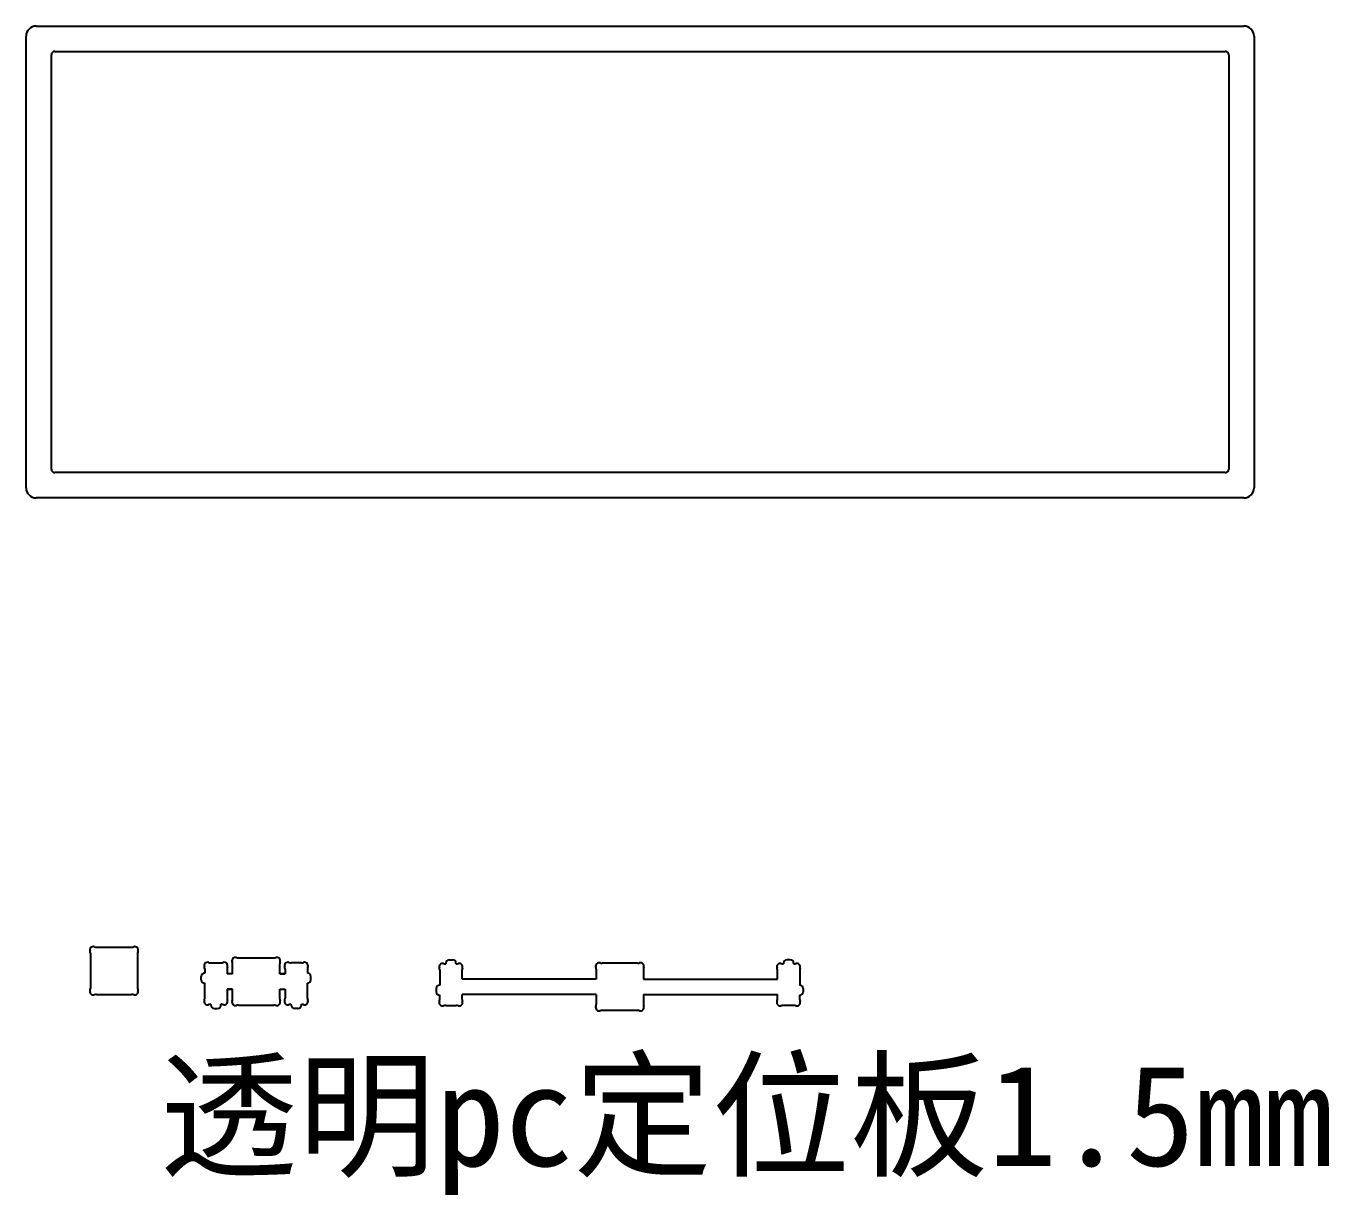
# Model space of a CAD drawing. Extents: x -8 to 2436, y -644 to 467.
# Drawn here: x -7.9 to 377.9, y -214.3 to 132.1 of the extents above; entities that cross this region are included whole.
import ezdxf

# ---------------------------------------------------------------- set-up
doc = ezdxf.new("R2010")
doc.units = 0
doc.header["$MEASUREMENT"] = 0

msp = doc.modelspace()

# ---------------------------------------------------------------- linework, layer by layer
at = {"color": 0}
for p, q in [((-4.90492, 132.083), (352.758, 132.083)), ((-7.90492, -4.74231), (-7.90492, 129.083)), ((355.758, 129.083), (355.758, -4.74231)), ((-0.40492, 0.75769), (-0.40492, 123.583)), ((0.59508, 124.583), (347.258, 124.583)), ((348.258, 123.583), (348.258, 0.75769)), ((347.258, -0.24231), (0.59508, -0.24231)), ((352.758, -7.74231), (-4.90492, -7.74231)), ((53.22525, -148.7304), (51.69975, -148.7304)), ((68.75025, -148.7304), (67.22475, -148.7304)), ((51.69975, -153.3303), (53.22525, -153.3303)), ((67.22475, -153.3303), (68.75025, -153.3303))]:
    msp.add_line(p, q, dxfattribs=at)
for p, q in [((11.14644, -142.63298), (11.14644, -153.07414)), ((12.92586, -140.85356), (23.36702, -140.85356)), ((25.14644, -142.63298), (25.14644, -153.07414)), ((46.77942, -145.5), (49.87057, -145.5)), ((53.225, -148.73), (53.225, -145.80942)), ((55.00442, -144.03), (65.44557, -144.03)), ((67.225, -148.73), (67.225, -145.80942)), ((73.67057, -145.5), (70.57942, -145.5)), ((116.37426, -145.8422), (116.41984, -145.8422)), ((116.41984, -145.6422), (116.41984, -145.8422)), ((117.41984, -144.6422), (118.41984, -144.6422)), ((119.41984, -145.6422), (119.41984, -145.8422)), ((119.46541, -145.8422), (119.41984, -145.8422)), ((173.13941, -145.6126), (162.69826, -145.6126)), ((216.37326, -145.8434), (216.41884, -145.8434)), ((216.41884, -145.6434), (216.41884, -145.8434)), ((218.41884, -144.6434), (217.41884, -144.6434)), ((219.41884, -145.6434), (219.41884, -145.8434)), ((219.46441, -145.8434), (219.41884, -145.8434)), ((44, -150.53), (44, -149.53)), ((45, -147.27942), (45, -148.53)), ((51.65, -147.27942), (51.65, -148.73)), ((53.225, -148.73), (51.65, -148.73)), ((67.225, -148.73), (68.8, -148.73)), ((68.8, -147.27942), (68.8, -148.73)), ((75.45, -147.27942), (75.45, -148.53)), ((76.45, -150.53), (76.45, -149.53)), ((114.59484, -147.62162), (114.59484, -152.1122)), ((121.24484, -150.3122), (121.24484, -147.62162)), ((160.91884, -150.3126), (121.24484, -150.3122)), ((160.91884, -147.39202), (160.91884, -150.3126)), ((174.91884, -147.39202), (174.91884, -150.3126)), ((174.91884, -150.3126), (214.59384, -150.3134)), ((214.59384, -150.3134), (214.59384, -147.62282)), ((221.24384, -147.62282), (221.24384, -152.1134)), ((45, -156.02058), (45, -151.53)), ((53.225, -153.33), (51.65, -153.33)), ((51.65, -153.33), (51.65, -156.02058)), ((53.225, -156.25058), (53.225, -153.33)), ((67.225, -153.33), (68.8, -153.33)), ((67.225, -156.25058), (67.225, -153.33)), ((68.8, -153.33), (68.8, -156.02058)), ((75.45, -156.02058), (75.45, -151.53)), ((113.59484, -153.1122), (113.59484, -154.1122)), ((222.24384, -153.1134), (222.24384, -154.1134)), ((12.92586, -154.85356), (23.36702, -154.85356)), ((46.77942, -157.8), (46.825, -157.8)), ((46.825, -158), (46.825, -157.8)), ((49.825, -158), (49.825, -157.8)), ((49.87057, -157.8), (49.825, -157.8)), ((55.00442, -158.03), (65.44557, -158.03)), ((70.57942, -157.8), (70.625, -157.8)), ((70.625, -158), (70.625, -157.8)), ((73.625, -158), (73.625, -157.8)), ((73.67057, -157.8), (73.625, -157.8)), ((114.59484, -156.36277), (114.59484, -155.1122)), ((116.37426, -158.1422), (119.46541, -158.1422)), ((160.91884, -154.9126), (121.24484, -154.9122)), ((121.24484, -156.36277), (121.24484, -154.9122)), ((160.91884, -154.9126), (160.91884, -157.83317)), ((174.91884, -154.9126), (214.59384, -154.9134)), ((174.91884, -154.9126), (174.91884, -157.83317)), ((214.59384, -156.36397), (214.59384, -154.9134)), ((219.46441, -158.1434), (216.37326, -158.1434)), ((221.24384, -156.36397), (221.24384, -155.1134)), ((47.825, -159), (48.825, -159)), ((72.625, -159), (71.625, -159)), ((173.13941, -159.6126), (162.69826, -159.6126))]:
    msp.add_line(p, q)
for centre, radius, start, end in [((-4.90492, 129.083), 3, 90, 180), ((352.758, 129.083), 3, 0, 90), ((0.59508, 123.583), 1, 90, 180), ((347.258, 123.583), 1, 0, 90), ((0.59508, 0.75769), 1, 180, 270), ((347.258, 0.75769), 1, 270, 0), ((-4.90492, -4.74231), 3, 180, 270), ((352.758, -4.74231), 3, 270, 0)]:
    msp.add_arc(centre, radius, start, end, dxfattribs=at)
for centre, radius, start, end in [((11.99999, -141.70711), 1, 72.0237382, 197.9762618), ((9.14644, -142.63298), 2, 0, 17.9762618), ((12.92586, -138.85356), 2, 252.0237382, 270), ((23.36702, -138.85356), 2, 270, 287.9762618), ((24.29288, -141.70711), 1, 342.0237382, 107.9762618), ((27.14644, -142.63298), 2, 162.0237382, 180), ((45.85355, -146.35355), 1, 72.0237382, 197.9762618), ((46.77942, -143.5), 2, 252.0237382, 270), ((49.87057, -143.5), 2, 270, 287.9762618), ((50.79644, -146.35355), 1, 342.0237382, 107.9762618), ((54.07855, -144.88355), 1, 72.0237382, 197.9762618), ((51.225, -145.80942), 2, 0, 17.9762618), ((55.00442, -142.03), 2, 252.0237382, 270), ((65.44557, -142.03), 2, 270, 287.9762618), ((66.37144, -144.88355), 1, 342.0237382, 107.9762618), ((69.225, -145.80942), 2, 162.0237382, 180), ((69.65355, -146.35355), 1, 72.0237382, 197.9762618), ((70.57942, -143.5), 2, 252.0237382, 270), ((73.67057, -143.5), 2, 270, 287.9762618), ((74.59644, -146.35355), 1, 342.0237382, 107.9762618), ((115.44839, -146.69575), 1, 72.0237382, 197.9762618), ((116.37426, -143.8422), 2, 252.0237382, 270), ((117.41984, -145.6422), 1, 90, 180), ((118.41984, -145.6422), 1, 360, 90), ((119.46541, -143.8422), 2, 270, 287.9762618), ((120.39128, -146.69575), 1, 342.0237382, 107.9762618), ((161.77239, -146.46615), 1, 72.0237382, 197.9762618), ((162.69826, -143.6126), 2, 252.0237382, 270), ((173.13941, -143.6126), 2, 270, 287.9762618), ((174.06528, -146.46615), 1, 342.0237382, 107.9762618), ((215.44739, -146.69695), 1, 72.0237382, 197.9762618), ((216.37326, -143.8434), 2, 252.0237382, 270), ((217.41884, -145.6434), 1, 90, 180), ((218.41884, -145.6434), 1, 0, 90), ((219.46441, -143.8434), 2, 270, 287.9762618), ((220.39028, -146.69695), 1, 342.0237382, 107.9762618), ((45, -149.53), 1, 90, 180), ((43, -147.27942), 2, 0, 17.9762618), ((53.65, -147.27942), 2, 162.0237382, 180), ((66.8, -147.27942), 2, 0, 17.9762618), ((77.45, -147.27942), 2, 162.0237382, 180), ((75.45, -149.53), 1, 0, 90), ((112.59484, -147.62162), 2, 0, 17.9762618), ((123.24484, -147.62162), 2, 162.0237382, 180), ((158.91884, -147.39202), 2, 0, 17.9762618), ((176.91884, -147.39202), 2, 162.0237382, 180), ((212.59384, -147.62282), 2, 0, 17.9762618), ((223.24384, -147.62282), 2, 162.0237382, 180), ((11.99999, -154), 1, 162.0237382, 287.9762618), ((9.14644, -153.07414), 2, 342.0237382, 0), ((24.29288, -154), 1, 252.0237382, 17.9762618), ((27.14644, -153.07414), 2, 180, 197.9762618), ((45, -150.53), 1, 180, 270), ((75.45, -150.53), 1, 270, 0), ((114.59484, -153.1122), 1, 90, 180), ((114.59484, -154.1122), 1, 180, 270), ((221.24384, -153.1134), 1, 0, 90), ((221.24384, -154.1134), 1, 270, 0), ((12.92586, -156.85356), 2, 90, 107.9762618), ((23.36702, -156.85356), 2, 72.0237382, 90), ((45.85355, -156.94645), 1, 162.0237382, 287.9762618), ((43, -156.02058), 2, 342.0237382, 0), ((46.77942, -159.8), 2, 90, 107.9762618), ((47.825, -158), 1, 180, 270), ((48.825, -158), 1, 270, 0), ((49.87057, -159.8), 2, 72.0237382, 90), ((50.79644, -156.94645), 1, 252.0237382, 17.9762618), ((53.65, -156.02058), 2, 180, 197.9762618), ((54.07855, -157.17645), 1, 162.0237382, 287.9762618), ((51.225, -156.25058), 2, 342.0237382, 0), ((55.00442, -160.03), 2, 90, 107.9762618), ((65.44557, -160.03), 2, 72.0237382, 90), ((66.37144, -157.17645), 1, 252.0237382, 17.9762618), ((69.225, -156.25058), 2, 180, 197.9762618), ((69.65355, -156.94645), 1, 162.0237382, 287.9762618), ((66.8, -156.02058), 2, 342.0237382, 0), ((70.57942, -159.8), 2, 90, 107.9762618), ((71.625, -158), 1, 180, 270), ((72.625, -158), 1, 270, 0), ((73.67057, -159.8), 2, 72.0237382, 90), ((74.59644, -156.94645), 1, 252.0237382, 17.9762618), ((77.45, -156.02058), 2, 180, 197.9762618), ((115.44839, -157.28864), 1, 162.0237382, 287.9762618), ((112.59484, -156.36277), 2, 342.0237382, 0), ((116.37426, -160.1422), 2, 90, 107.9762618), ((119.46541, -160.1422), 2, 72.0237382, 90), ((120.39128, -157.28864), 1, 252.0237382, 17.9762618), ((123.24484, -156.36277), 2, 180, 197.9762618), ((158.91884, -157.83317), 2, 342.0237382, 0), ((176.91884, -157.83317), 2, 180, 197.9762618), ((215.44739, -157.28984), 1, 162.0237382, 287.9762618), ((212.59384, -156.36397), 2, 342.0237382, 0), ((216.37326, -160.1434), 2, 90, 107.9762618), ((219.46441, -160.1434), 2, 72.0237382, 90), ((220.39028, -157.28984), 1, 252.0237382, 17.9762618), ((223.24384, -156.36397), 2, 180, 197.9762618), ((161.77239, -158.75904), 1, 162.0237382, 287.9762618), ((162.69826, -161.6126), 2, 90, 107.9762618), ((173.13941, -161.6126), 2, 72.0237382, 90), ((174.06528, -158.75904), 1, 252.0237382, 17.9762618)]:
    msp.add_arc(centre, radius, start, end)

# ---------------------------------------------------------------- texts
at = {"linetype": 'Continuous', "insert": (11.17832, -175.68235), "char_height": 30, "attachment_point": 1}
msp.add_mtext_dynamic_manual_height_columns('{\\fSimSun|b0|i0|c134|p2; 透明pc定位板1.5mm}', width=433.403074, gutter_width=450, heights=[0], dxfattribs=at)

doc.saveas('drawing.dxf')
